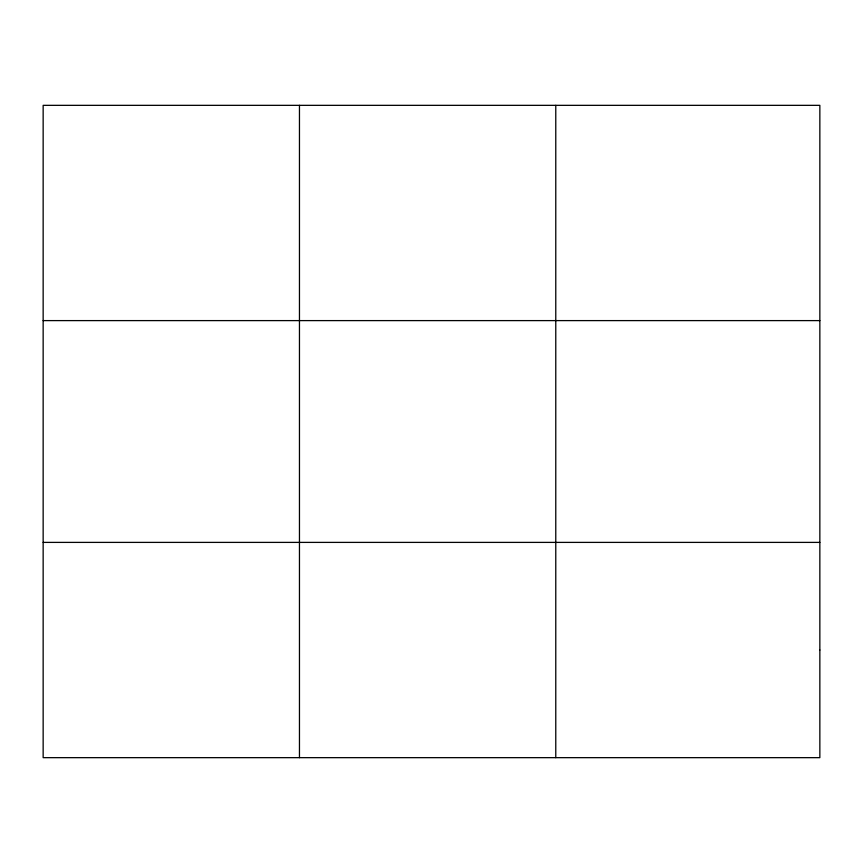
<?xml version="1.0" encoding="UTF-8"?>
<svg xmlns="http://www.w3.org/2000/svg" width="863" height="863" viewBox="0 0 863 863"><rect width="100%" height="100%" fill="white"/><g stroke="black" fill="none" stroke-linecap="round" stroke-linejoin="round"><path stroke-width="1.29" d="M299.461 105.34L299.461 757.66M555.772 105.34L555.772 757.66M43.15 320.605L819.85 320.605M43.15 542.396L819.85 542.396M819.85 650.022L819.85 757.66L43.15 757.66L43.15 105.34L819.85 105.34L819.85 650.022"/></g></svg>
